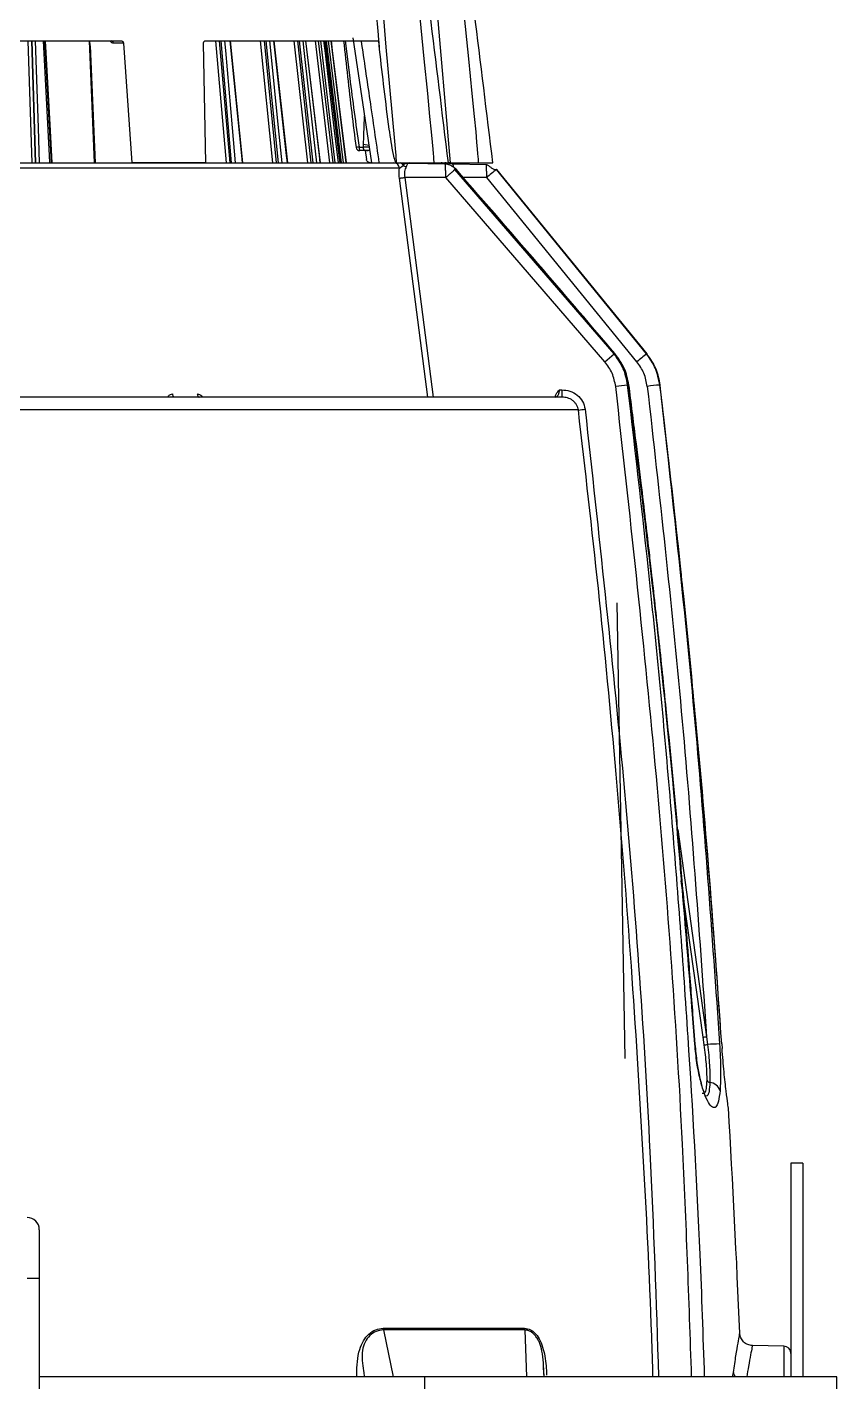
# Model space of a CAD drawing. Extents: x 16.7 to 113.1, y 4.5 to 84.5.
# Drawn here: x 54.53 to 57.85, y 71.41 to 76.97 of the extents above; entities that cross this region are included whole.
import ezdxf

# ---------------------------------------------------------------- set-up
doc = ezdxf.new("R2010")
doc.units = 0
doc.header["$MEASUREMENT"] = 0
doc.layers.add('OBJECT', color=7, linetype='CONTINUOUS')

msp = doc.modelspace()

# ---------------------------------------------------------------- linework, layer by layer
at = {"layer": 'OBJECT'}
for p, q in [((56.1286, 77.9851), (56.2636, 76.4104)), ((53.0038, 76.9104), (54.9156, 76.9104)), ((54.5512, 76.4104), (54.5355, 76.9104)), ((54.5482, 76.9104), (54.5639, 76.4104)), ((54.5671, 76.4104), (54.5514, 76.9104)), ((54.6301, 76.4104), (54.6039, 76.9104)), ((54.7844, 76.9104), (54.8053, 76.4104)), ((54.7893, 76.8894), (54.7874, 76.9104)), ((55.2613, 76.9104), (55.971, 76.9104)), ((55.347, 76.4104), (55.3036, 76.9104)), ((55.3178, 76.9104), (55.3611, 76.4104)), ((55.3686, 76.4104), (55.3253, 76.9104)), ((55.415, 76.4104), (55.3644, 76.9104)), ((55.5377, 76.4104), (55.4874, 76.9104)), ((55.5012, 76.9104), (55.5515, 76.4104)), ((55.56, 76.4104), (55.5097, 76.9104)), ((55.5984, 76.4104), (55.5425, 76.9104)), ((55.6805, 76.4104), (55.6248, 76.9104)), ((55.6378, 76.9104), (55.6935, 76.4104)), ((55.7028, 76.4104), (55.6471, 76.9104)), ((55.7323, 76.4104), (55.6728, 76.9104)), ((55.771, 76.4104), (55.7116, 76.9104)), ((55.7234, 76.9104), (55.7828, 76.4104)), ((55.7926, 76.4104), (55.7332, 76.9104)), ((55.8127, 76.4104), (55.7513, 76.9104)), ((55.7555, 76.9104), (55.8167, 76.4104)), ((55.8267, 76.4104), (55.7654, 76.9104)), ((55.8372, 76.4104), (55.7758, 76.9104)), ((55.8331, 76.9104), (55.8524, 76.7587)), ((55.8656, 76.9232), (55.9414, 76.4103)), ((55.9748, 76.8748), (55.971, 76.9104)), ((54.7893, 76.8894), (54.8093, 76.4104)), ((54.9251, 76.9007), (54.8833, 76.9007)), ((54.9251, 76.9007), (54.9602, 76.4104)), ((55.2626, 76.4104), (55.2535, 76.9007)), ((55.8909, 76.4751), (55.9087, 76.4751)), ((55.9334, 76.4604), (55.8935, 76.4604)), ((55.9087, 76.4751), (55.9088, 76.4861)), ((55.9318, 76.4751), (55.9087, 76.4751)), ((55.9309, 76.4812), (55.9088, 76.4861)), ((55.9154, 76.4604), (55.9209, 76.4236)), ((55.2626, 76.4104), (54.9602, 76.4104)), ((55.9721, 76.4104), (56.0431, 76.4104)), ((56.0431, 76.4104), (56.1962, 76.4104)), ((56.2496, 76.405), (56.0936, 76.4078)), ((56.2659, 76.4063), (56.2472, 76.4097)), ((56.2636, 76.4104), (56.2613, 76.4104)), ((56.2636, 76.4104), (56.3787, 76.4104)), ((56.2742, 76.4046), (56.2658, 76.4064)), ((56.4134, 76.4022), (56.2734, 76.4046)), ((56.0558, 76.3884), (54.1698, 76.3884)), ((56.0558, 76.3884), (56.0711, 76.3994)), ((56.1722, 75.4504), (56.0559, 76.3477)), ((56.2464, 76.3503), (56.0778, 76.3504)), ((56.0778, 76.3504), (56.1946, 75.4504)), ((56.8973, 75.5951), (56.2464, 76.3503)), ((56.9352, 75.6274), (56.2832, 76.3826)), ((56.9377, 75.6274), (56.286, 76.3824)), ((56.4133, 76.3503), (56.3169, 76.3503)), ((56.413, 76.4022), (56.413, 76.4012)), ((57.0284, 75.5953), (56.4133, 76.3503)), ((56.4135, 76.4022), (56.4134, 76.4022)), ((57.0681, 75.6274), (56.4528, 76.3824)), ((56.4529, 76.3824), (57.0686, 75.6274)), ((56.8973, 75.5951), (56.9352, 75.6274)), ((56.9352, 75.6274), (56.9377, 75.6274)), ((57.0686, 75.6274), (57.0681, 75.6274)), ((56.7118, 75.48), (56.7209, 75.48)), ((56.9906, 75.4996), (56.9936, 75.4996)), ((57.1221, 75.4996), (57.1229, 75.4996)), ((57.123, 75.4998), (57.1229, 75.4996)), ((56.7888, 75.3974), (54.1591, 75.3974)), ((56.9461, 74.6072), (56.9786, 72.7401)), ((57.1958, 73.6784), (57.3141, 72.8288)), ((57.2996, 72.827), (57.2105, 73.4673)), ((57.2656, 72.7979), (57.2564, 72.9207)), ((57.2674, 72.7984), (57.2582, 72.9211)), ((57.3041, 72.795), (57.2996, 72.827)), ((57.3141, 72.8288), (57.318, 72.7968)), ((57.3762, 72.7991), (57.3774, 72.7805)), ((57.7077, 72.3104), (57.6597, 72.3104)), ((57.6597, 72.3104), (57.6597, 71.4354)), ((57.7077, 72.3104), (57.7077, 71.4354)), ((54.5807, 72.0379), (54.5807, 71.8379)), ((54.5807, 71.8379), (54.5307, 71.8379)), ((54.5807, 71.8379), (54.5807, 69.9546)), ((56.5692, 71.6269), (56.5686, 71.6339)), ((55.9899, 71.6269), (56.0303, 71.4354)), ((56.5692, 71.6269), (56.5769, 71.4354)), ((57.6303, 71.5609), (57.5016, 71.5632)), ((57.6303, 71.5609), (57.6303, 71.4354)), ((56.6481, 71.4354), (56.6465, 71.4723)), ((56.1597, 71.4354), (54.5807, 71.4354)), ((56.1597, 70.1854), (56.1597, 71.4354)), ((57.8477, 71.4354), (56.1597, 71.4354)), ((57.4205, 71.4354), (57.4239, 71.453)), ((57.8477, 70.1854), (57.8477, 71.4354))]:
    msp.add_line(p, q, dxfattribs=at)
at = {"layer": 'OBJECT', "flags": 128}
for points in [[(56.1348, 77.0486), (56.1563, 76.8364), (56.1704, 76.6947), (56.1796, 76.6002), (56.1857, 76.5371), (56.1896, 76.495), (56.1921, 76.4669), (56.1938, 76.4482), (56.1948, 76.4356), (56.1955, 76.4273), (56.1959, 76.4217), (56.1961, 76.4179), (56.1962, 76.4154), (56.1963, 76.4138), (56.1963, 76.4127), (56.1963, 76.4119), (56.1963, 76.4114), (56.1963, 76.4111), (56.1963, 76.4108), (56.1963, 76.4107), (56.1963, 76.4106), (56.1963, 76.4105), (56.1963, 76.4105), (56.1962, 76.4104), (56.1962, 76.4104), (56.1962, 76.4104), (56.1962, 76.4104), (56.1962, 76.4104), (56.1962, 76.4104)], [(56.3173, 77.0486), (56.3387, 76.8364), (56.3528, 76.6947), (56.3621, 76.6002), (56.3681, 76.5371), (56.3721, 76.495), (56.3746, 76.4669), (56.3762, 76.4482), (56.3773, 76.4356), (56.3779, 76.4273), (56.3783, 76.4217), (56.3786, 76.4179), (56.3787, 76.4154), (56.3788, 76.4138), (56.3788, 76.4127), (56.3788, 76.4119), (56.3788, 76.4114), (56.3788, 76.4111), (56.3788, 76.4108), (56.3788, 76.4107), (56.3787, 76.4106), (56.3787, 76.4105), (56.3787, 76.4105), (56.3787, 76.4104), (56.3787, 76.4104), (56.3787, 76.4104), (56.3787, 76.4104), (56.3787, 76.4104), (56.3787, 76.4104)], [(54.5642, 76.9104), (54.5655, 76.8714), (54.5754, 76.5538), (54.5799, 76.4104)], [(54.6237, 76.4104), (54.6221, 76.4405), (54.5974, 76.9104)], [(54.6053, 76.9104), (54.6066, 76.8851), (54.6233, 76.5675), (54.6315, 76.4104)], [(55.3395, 76.9104), (55.3429, 76.8714), (55.3704, 76.5538), (55.3828, 76.4104)], [(55.4128, 76.4104), (55.4098, 76.4405), (55.3622, 76.9104)], [(55.5236, 76.9104), (55.5275, 76.8714), (55.5594, 76.5538), (55.5739, 76.4104)], [(55.5972, 76.4104), (55.5938, 76.4405), (55.5412, 76.9104)], [(55.6601, 76.9104), (55.6645, 76.8714), (55.6999, 76.5538), (55.7158, 76.4104)], [(55.7318, 76.4104), (55.7282, 76.4405), (55.6722, 76.9104)], [(55.745, 76.9104), (55.7497, 76.8714), (55.7874, 76.5538), (55.8045, 76.4104)], [(55.8125, 76.4104), (55.8089, 76.4405), (55.7512, 76.9104)], [(55.7757, 76.9104), (55.7805, 76.8714), (55.8194, 76.5538), (55.837, 76.4104)], [(56.286, 76.3824), (56.2877, 76.3839), (56.2877, 76.3839)], [(56.4527, 76.3823), (56.4529, 76.3824), (56.4529, 76.3824)], [(56.9377, 75.6274), (56.9388, 75.6283), (56.9387, 75.6283)], [(57.0683, 75.6272), (57.0684, 75.6272), (57.0686, 75.6274)], [(55.1344, 75.4504), (55.1331, 75.4506), (55.1318, 75.4514), (55.1307, 75.4526), (55.1296, 75.4542), (55.1287, 75.4561), (55.128, 75.4584), (55.1275, 75.4609), (55.1273, 75.4636)], [(55.2278, 75.4636), (55.2281, 75.4609), (55.2286, 75.4584), (55.2294, 75.4561), (55.2303, 75.4542), (55.2315, 75.4526), (55.2328, 75.4514), (55.2341, 75.4506), (55.2355, 75.4504)], [(56.9936, 75.4996), (56.9958, 75.5001), (56.9958, 75.5002)], [(57.2564, 72.9207), (57.2581, 72.921), (57.2582, 72.9211)], [(57.2656, 72.7979), (57.2673, 72.7983), (57.2674, 72.7985)], [(57.3762, 72.7991), (57.3761, 72.7993), (57.376, 72.7993)], [(57.3772, 72.7813), (57.3773, 72.7812), (57.3774, 72.7805)]]:
    msp.add_lwpolyline(points, dxfattribs=at)
at = {"layer": 'OBJECT'}
for centre, radius, start, end in [((54.874, 76.9011), 0.00936, 357.7642, 85.7584), ((55.9727, 75.8191), 0.6611, 97.11, 98.1854), ((55.8935, 76.4754), 0.015, 187.3293, 270), ((55.9141, 76.4716), 0.0235, 171.3759, 208.4729), ((56.0323, 76.3869), 0.0235, 3.7598, 87.3745), ((56.0563, 76.3951), 0.0154, 16.2875, 82.8344), ((56.0946, 76.3883), 0.0221, 60.616, 80.4509), ((56.2271, 76.3859), 0.0245, 51.894, 89.9508), ((56.2417, 76.391), 0.0194, 37.9536, 88.3661), ((56.2576, 76.3854), 0.025, 50.9144, 90), ((56.0898, 76.427), 0.0333, 235.9003, 259.2012), ((60.4352, 71.4384), 6.3484, 128.85122, 129.31111), ((60.8379, 70.9314), 6.0219, 128.75676, 129.24243), ((57.1427, 75.4726), 0.4219, 179.0057, 183.0232), ((57.1741, 73.6363), 1.8723, 95.6267, 97.129), ((57.2044, 74.4591), 1.0437, 94.5225, 97.3346), ((56.6774, 76.5256), 1.1338, 275.6388, 277.0377), ((57.2668, 73.1467), 0.3214, 275.862, 278.4629), ((57.2633, 73.169), 0.3762, 276.2276, 278.368), ((57.3883, 71.8509), 0.9485, 91.2658, 94.2479), ((57.3286, 72.6553), 0.0137, 201.5178, 265.6442), ((57.3225, 72.5933), 0.0486, 16.7645, 84.0448), ((6.8337, 69.5104), 50.66, 2.37923, 3.42528), ((54.5307, 72.0379), 0.05, 0, 90), ((57.6297, 71.5309), 0.03, 0, 89), ((57.4628, 71.4589), 0.0394, 188.6674, 216.6022)]:
    msp.add_arc(centre, radius, start, end, dxfattribs=at)
for points, knots in [([(56.2562, 76.4104), (56.2062, 76.8204), (56.1511, 77.2714), (56.0899, 77.7631), (56.0758, 77.8864), (56.0569, 78.0083), (56.0562, 78.0936), (56.0426, 78.1335), (56.0423, 78.1343)], [0, 0, 0, 0, 0.713222, 0.784544, 0.855866, 0.927188, 0.998448, 1, 1, 1, 1]), ([(56.4387, 76.4104), (56.3883, 76.8203), (56.3329, 77.2712), (56.2726, 77.7632), (56.2573, 77.8861), (56.2429, 78.0087), (56.2315, 78.09), (56.2258, 78.1304)], [0, 0, 0, 0, 0.71491, 0.786401, 0.857892, 0.929384, 1, 1, 1, 1]), ([(55.9748, 76.8748), (55.9731, 76.8948), (55.9642, 76.9943), (55.9311, 77.3637), (55.8998, 77.7132), (55.8756, 77.983)], [0, 0, 0, 0, 0.0539192, 0.2695963, 1, 1, 1, 1]), ([(55.902, 77.9851), (55.9349, 77.6182), (55.9821, 77.0933), (56.029, 76.5684), (56.0431, 76.4104)], [0, 0, 0, 0, 0.699038, 1, 1, 1, 1]), ([(54.8833, 76.9007), (54.8827, 76.9007), (54.8797, 76.9009), (54.875, 76.9033), (54.8717, 76.9082), (54.8702, 76.9104)], [0, 0, 0, 0, 0.14162, 0.62592, 1, 1, 1, 1]), ([(54.9156, 76.9104), (54.9167, 76.9103), (54.9187, 76.9101), (54.9215, 76.9083), (54.9237, 76.9058), (54.9249, 76.903), (54.9251, 76.9013), (54.9251, 76.9007)], [0, 0, 0, 0, 0.219651, 0.439261, 0.659735, 0.880539, 1, 1, 1, 1]), ([(55.2535, 76.9007), (55.2535, 76.9018), (55.2537, 76.9041), (55.2551, 76.907), (55.2571, 76.9092), (55.2593, 76.9103), (55.2608, 76.9104), (55.2613, 76.9104)], [0, 0, 0, 0, 0.219744, 0.439446, 0.659967, 0.880756, 1, 1, 1, 1]), ([(55.8794, 76.4736), (55.8734, 76.5211), (55.855, 76.6667), (55.8392, 76.8123), (55.8286, 76.9104)], [0, 0, 0, 0, 0.326626, 1, 1, 1, 1]), ([(55.8987, 76.9104), (55.9106, 76.8295), (55.9352, 76.6628), (55.9596, 76.4961), (55.9721, 76.4104)], [0, 0, 0, 0, 0.485511, 1, 1, 1, 1]), ([(56.0431, 76.4104), (56.0429, 76.4104), (56.0426, 76.4105), (56.0418, 76.411), (56.04, 76.4134), (56.036, 76.4245), (56.0258, 76.4698), (56.003, 76.6222), (55.987, 76.7661), (55.9748, 76.8748)], [0, 0, 0, 0, 0.000975, 0.002308, 0.005825, 0.020094, 0.076658, 0.30233, 1, 1, 1, 1]), ([(55.8524, 76.7587), (55.8582, 76.7117), (55.8699, 76.6172), (55.8839, 76.5227), (55.8909, 76.4751)], [0, 0, 0, 0, 0.496841, 1, 1, 1, 1]), ([(55.9088, 76.4861), (55.9093, 76.5001), (55.9106, 76.5392), (55.912, 76.5782), (55.9129, 76.6032)], [0, 0, 0, 0, 0.358624, 1, 1, 1, 1]), ([(55.9334, 76.4604), (55.9259, 76.4599), (55.9173, 76.4594), (55.912, 76.4621), (55.9107, 76.4634), (55.9101, 76.4646), (55.9093, 76.4671), (55.9088, 76.4701), (55.9087, 76.4734), (55.9087, 76.4751)], [0, 0, 0, 0, 0.534132, 0.614456, 0.629826, 0.744516, 0.748556, 0.874992, 1, 1, 1, 1]), ([(54.1676, 76.4104), (54.263, 76.4104), (54.4564, 76.4104), (54.7403, 76.4104), (55.0162, 76.4104), (55.2761, 76.4104), (55.5133, 76.4104), (55.7211, 76.4104), (55.8985, 76.4104), (55.9888, 76.4104), (56.0334, 76.4104)], [0, 0, 0, 0, 0.12133, 0.245752, 0.372325, 0.5, 0.627675, 0.754247, 0.87867, 1, 1, 1, 1]), ([(55.9378, 76.4104), (55.9357, 76.4106), (55.9314, 76.411), (55.9259, 76.4142), (55.9221, 76.4186), (55.9212, 76.422), (55.9209, 76.4236)], [0, 0, 0, 0, 0.271987, 0.544501, 0.799134, 1, 1, 1, 1]), ([(56.0711, 76.3994), (56.073, 76.4017), (56.0764, 76.4059), (56.0809, 76.4088), (56.0863, 76.4101), (56.0909, 76.4081), (56.0921, 76.4076)], [0, 0, 0, 0, 0.267191, 0.480523, 0.863716, 1, 1, 1, 1]), ([(56.0936, 76.4076), (56.0923, 76.4076), (56.0887, 76.4078), (56.0878, 76.4057), (56.087, 76.4012), (56.0847, 76.3966), (56.0836, 76.3943)], [0, 0, 0, 0, 0.145388, 0.429721, 0.714567, 1, 1, 1, 1]), ([(56.1003, 76.4077), (56.1001, 76.4078), (56.0989, 76.4084), (56.0977, 76.4088), (56.0968, 76.4092)], [0, 0, 0, 0, 0.2140655, 1, 1, 1, 1]), ([(56.1962, 76.4104), (56.2024, 76.4104), (56.2154, 76.4104), (56.2331, 76.4104), (56.2471, 76.4104), (56.255, 76.4104), (56.2558, 76.4104), (56.2562, 76.4104)], [0, 0, 0, 0, 0.19834, 0.412973, 0.627088, 0.843128, 1, 1, 1, 1]), ([(56.2464, 76.3503), (56.2464, 76.3503), (56.2464, 76.3504), (56.2464, 76.3505), (56.2463, 76.351), (56.2463, 76.3529), (56.246, 76.3599), (56.2455, 76.3734), (56.2448, 76.3903), (56.2447, 76.4017), (56.2448, 76.4065), (56.245, 76.4051), (56.245, 76.4051)], [0, 0, 0, 0, 0.0005848, 0.0016321, 0.0051281, 0.0177092, 0.0652155, 0.2490701, 0.4991134, 0.7483755, 0.9995494, 1, 1, 1, 1]), ([(56.2877, 76.3839), (56.2853, 76.3863), (56.2802, 76.3912), (56.2714, 76.3967), (56.2638, 76.4005), (56.2552, 76.404), (56.2491, 76.4046), (56.2449, 76.4051)], [0, 0, 0, 0, 0.215617, 0.447235, 0.571796, 0.704529, 1, 1, 1, 1]), ([(56.245, 76.4104), (56.2479, 76.4103), (56.2512, 76.4102), (56.2541, 76.4084), (56.2545, 76.4082)], [0, 0, 0, 0, 0.8551695, 1, 1, 1, 1]), ([(56.2742, 76.4046), (56.2739, 76.4045), (56.2732, 76.4042), (56.2753, 76.4013), (56.2758, 76.3966), (56.2761, 76.3935)], [0, 0, 0, 0, 0.24941, 0.500739, 1, 1, 1, 1]), ([(56.3787, 76.4104), (56.3849, 76.4104), (56.3979, 76.4104), (56.4156, 76.4104), (56.4296, 76.4104), (56.4375, 76.4104), (56.4383, 76.4104), (56.4387, 76.4104)], [0, 0, 0, 0, 0.19834, 0.412972, 0.627088, 0.843128, 1, 1, 1, 1]), ([(56.0559, 76.3477), (56.0552, 76.3548), (56.0538, 76.3691), (56.0551, 76.382), (56.0558, 76.3884)], [0, 0, 0, 0, 0.499406, 1, 1, 1, 1]), ([(56.0559, 76.3477), (56.057, 76.3478), (56.0593, 76.3481), (56.0647, 76.3487), (56.071, 76.3495), (56.0756, 76.3501), (56.0778, 76.3504)], [0, 0, 0, 0, 0.245198, 0.500042, 0.75487, 1, 1, 1, 1]), ([(56.0836, 76.3943), (56.0821, 76.3914), (56.0792, 76.3859), (56.0768, 76.3751), (56.076, 76.3631), (56.0772, 76.3546), (56.0778, 76.3504)], [0, 0, 0, 0, 0.258471, 0.498713, 0.749506, 1, 1, 1, 1]), ([(56.2832, 76.3826), (56.2817, 76.3813), (56.2785, 76.3785), (56.2696, 76.3707), (56.2586, 76.361), (56.2504, 76.3538), (56.2464, 76.3503)], [0, 0, 0, 0, 0.243823, 0.5, 0.756179, 1, 1, 1, 1]), ([(56.2832, 76.3826), (56.2828, 76.383), (56.2823, 76.3836), (56.2819, 76.3844), (56.2816, 76.3849), (56.2815, 76.3853), (56.2815, 76.3856), (56.2818, 76.3857), (56.2822, 76.3856), (56.2829, 76.3853), (56.284, 76.3845), (56.285, 76.3835), (56.2857, 76.3828), (56.286, 76.3824)], [0, 0, 0, 0, 0.133104, 0.191567, 0.248259, 0.311452, 0.370761, 0.432305, 0.501531, 0.620748, 0.7521, 0.8756, 1, 1, 1, 1]), ([(56.9387, 75.6283), (56.8412, 75.7428), (56.6256, 75.9959), (56.4073, 76.2466), (56.2877, 76.3839)], [0, 0, 0, 0, 0.4524511, 1, 1, 1, 1]), ([(56.4508, 76.3807), (56.4495, 76.3811), (56.4469, 76.382), (56.4416, 76.3843), (56.4361, 76.3873), (56.4307, 76.3909), (56.4256, 76.3947), (56.421, 76.3984), (56.4167, 76.4015), (56.4143, 76.4019), (56.413, 76.4022)], [0, 0, 0, 0, 0.1129582, 0.2178646, 0.3179946, 0.4198062, 0.5312766, 0.6616375, 0.8169536, 1, 1, 1, 1]), ([(56.4133, 76.3503), (56.4132, 76.3543), (56.4132, 76.3622), (56.4132, 76.3731), (56.4131, 76.3825), (56.4131, 76.3922), (56.413, 76.4005), (56.413, 76.4016), (56.413, 76.4022)], [0, 0, 0, 0, 0.147789, 0.28914, 0.42404, 0.552485, 0.789019, 1, 1, 1, 1]), ([(56.4528, 76.3824), (56.4528, 76.3824), (56.4527, 76.3825), (56.4527, 76.3826), (56.4526, 76.3827), (56.4526, 76.3827), (56.4526, 76.3827), (56.4526, 76.3827), (56.4526, 76.3827), (56.4526, 76.3827), (56.4527, 76.3827), (56.4527, 76.3826), (56.4528, 76.3825), (56.4529, 76.3824), (56.4529, 76.3824)], [0, 0, 0, 0, 0.156108, 0.22009, 0.277027, 0.329475, 0.381608, 0.436318, 0.497329, 0.61508, 0.669958, 0.725281, 0.84818, 1, 1, 1, 1]), ([(56.9906, 75.4996), (56.9861, 75.5226), (56.9769, 75.5692), (56.9492, 75.6078), (56.9352, 75.6274)], [0, 0, 0, 0, 0.493197, 1, 1, 1, 1]), ([(56.9936, 75.4996), (56.989, 75.5225), (56.9796, 75.5691), (56.9518, 75.6077), (56.9377, 75.6274)], [0, 0, 0, 0, 0.490951, 1, 1, 1, 1]), ([(56.9958, 75.5002), (56.9909, 75.5237), (56.9812, 75.5706), (56.9528, 75.6091), (56.9387, 75.6283)], [0, 0, 0, 0, 0.502857, 1, 1, 1, 1]), ([(57.1221, 75.4996), (57.1177, 75.5227), (57.1088, 75.5691), (57.0817, 75.6079), (57.0681, 75.6274)], [0, 0, 0, 0, 0.496594, 1, 1, 1, 1]), ([(57.0686, 75.6274), (57.0825, 75.6075), (57.1095, 75.5687), (57.1185, 75.5223), (57.1229, 75.4996)], [0, 0, 0, 0, 0.511471, 1, 1, 1, 1]), ([(56.9418, 75.4941), (56.9381, 75.5126), (56.9307, 75.5495), (56.9084, 75.5799), (56.8973, 75.5951)], [0, 0, 0, 0, 0.498504, 1, 1, 1, 1]), ([(57.0711, 75.4943), (57.0676, 75.5126), (57.0606, 75.5493), (57.0391, 75.5799), (57.0284, 75.5953)], [0, 0, 0, 0, 0.498431, 1, 1, 1, 1]), ([(55.1069, 75.4504), (55.1077, 75.452), (55.11, 75.4568), (55.1173, 75.4621), (55.1239, 75.4631), (55.1273, 75.4636)], [0, 0, 0, 0, 0.195054, 0.596529, 1, 1, 1, 1]), ([(55.2278, 75.4636), (55.2311, 75.4631), (55.2376, 75.4622), (55.2453, 75.4569), (55.2481, 75.452), (55.249, 75.4504)], [0, 0, 0, 0, 0.402368, 0.804444, 1, 1, 1, 1]), ([(56.694, 75.4504), (56.6961, 75.4508), (56.7003, 75.4515), (56.7051, 75.4568), (56.7083, 75.4628), (56.7101, 75.4682), (56.7113, 75.474), (56.7116, 75.478), (56.7118, 75.48)], [0, 0, 0, 0, 0.250064, 0.499105, 0.634955, 0.762997, 0.884268, 1, 1, 1, 1]), ([(56.6947, 75.4569), (56.6957, 75.4589), (56.7, 75.4674), (56.7066, 75.4745), (56.7118, 75.48)], [0, 0, 0, 0, 0.2272509, 1, 1, 1, 1]), ([(56.7209, 75.48), (56.7322, 75.4789), (56.7549, 75.4768), (56.7849, 75.4596), (56.8082, 75.4337), (56.8136, 75.4115), (56.8163, 75.4004)], [0, 0, 0, 0, 0.250172, 0.500067, 0.749913, 1, 1, 1, 1]), ([(57.2526, 71.4354), (57.2418, 71.7529), (57.2131, 72.5903), (57.1132, 73.9445), (56.9989, 74.9778), (56.9418, 75.4941)], [0, 0, 0, 0, 0.2340899, 0.6172953, 1, 1, 1, 1]), ([(57.3059, 71.4354), (57.3003, 71.6023), (57.2846, 72.0667), (57.2403, 72.8328), (57.1741, 73.7326), (57.0919, 74.6235), (57.0239, 75.2115), (56.9906, 75.4996)], [0, 0, 0, 0, 0.122834, 0.341899, 0.564511, 0.786623, 1, 1, 1, 1]), ([(57.2564, 72.9207), (57.2321, 73.2236), (57.1848, 73.8137), (57.0963, 74.6735), (57.0272, 75.2295), (56.9936, 75.4996)], [0, 0, 0, 0, 0.351668, 0.685, 1, 1, 1, 1]), ([(57.2582, 72.9211), (57.2522, 73.0001), (57.2414, 73.1419), (57.2261, 73.3301), (57.2137, 73.4766), (57.203, 73.5983), (57.1825, 73.8272), (57.1547, 74.1166), (57.1192, 74.4579), (57.0954, 74.6752), (57.0772, 74.8348), (57.0632, 74.9552), (57.045, 75.108), (57.0223, 75.2933), (57.0051, 75.4276), (56.9958, 75.5002)], [0, 0, 0, 0, 0.091688, 0.164513, 0.21848, 0.261781, 0.305976, 0.484375, 0.598107, 0.70305, 0.737316, 0.783983, 0.843317, 0.915321, 1, 1, 1, 1]), ([(57.0711, 75.4943), (57.1205, 75.0508), (57.2193, 74.1639), (57.2825, 73.2738), (57.3141, 72.8288)], [0, 0, 0, 0, 0.500069, 1, 1, 1, 1]), ([(57.1221, 75.4996), (57.1718, 75.0534), (57.2718, 74.1549), (57.3353, 73.2531), (57.3673, 72.7991)], [0, 0, 0, 0, 0.49662, 1, 1, 1, 1]), ([(57.3762, 72.7991), (57.3589, 73.043), (57.3253, 73.5185), (57.2633, 74.2124), (57.197, 74.8688), (57.1471, 75.2934), (57.1229, 75.4996)], [0, 0, 0, 0, 0.27038, 0.527173, 0.77038, 1, 1, 1, 1]), ([(56.7214, 75.4504), (56.6876, 75.4504), (56.6194, 75.4504), (56.487, 75.4504), (56.3313, 75.4504), (56.1511, 75.4504), (55.9484, 75.4504), (55.7259, 75.4504), (55.4865, 75.4504), (55.2334, 75.4504), (54.971, 75.4504), (54.7031, 75.4504), (54.4334, 75.4504), (54.2519, 75.4504), (54.1619, 75.4504)], [0, 0, 0, 0, 0.080321, 0.16194, 0.244772, 0.329378, 0.414487, 0.5, 0.585518, 0.670628, 0.755228, 0.838065, 0.919682, 1, 1, 1, 1]), ([(56.694, 75.4573), (56.6939, 75.4566), (56.6935, 75.4544), (56.694, 75.4537), (56.6943, 75.4531)], [0, 0, 0, 0, 0.2921, 1, 1, 1, 1]), ([(56.7888, 75.3974), (56.7881, 75.401), (56.7867, 75.4084), (56.7817, 75.4188), (56.7745, 75.4285), (56.7626, 75.4392), (56.7446, 75.4484), (56.7292, 75.4497), (56.7214, 75.4504)], [0, 0, 0, 0, 0.1169065, 0.238658, 0.3663335, 0.5008519, 0.7502482, 1, 1, 1, 1]), ([(57.3705, 72.8758), (57.3666, 72.933), (57.3582, 73.0559), (57.3455, 73.2275), (57.3338, 73.3808), (57.3236, 73.5083), (57.304, 73.7479), (57.2773, 74.0509), (57.243, 74.4083), (57.2198, 74.6358), (57.2021, 74.8029), (57.1885, 74.929), (57.1708, 75.089), (57.1508, 75.2642), (57.1362, 75.3861), (57.1293, 75.4433)], [0, 0, 0, 0, 0.0667, 0.143295, 0.200055, 0.245598, 0.29208, 0.479715, 0.599336, 0.709711, 0.745752, 0.794836, 0.857243, 0.932974, 1, 1, 1, 1]), ([(57.0944, 71.4354), (57.0928, 71.4911), (57.0836, 71.8013), (57.0549, 72.3621), (57.0074, 73.1299), (56.9462, 73.8966), (56.8741, 74.6566), (56.8169, 75.1534), (56.7888, 75.3974)], [0, 0, 0, 0, 0.042071, 0.234186, 0.423825, 0.622605, 0.814662, 1, 1, 1, 1]), ([(56.8163, 75.4004), (56.8717, 74.8946), (56.9827, 73.882), (57.0794, 72.5591), (57.1071, 71.7425), (57.1175, 71.4354)], [0, 0, 0, 0, 0.383775, 0.768218, 1, 1, 1, 1]), ([(57.3691, 72.6074), (57.3672, 72.5917), (57.3634, 72.5603), (57.3526, 72.5382), (57.3384, 72.5366), (57.3217, 72.5565), (57.304, 72.5957), (57.2874, 72.6517), (57.2733, 72.7206), (57.2682, 72.7721), (57.2656, 72.7979)], [0, 0, 0, 0, 0.124845, 0.24983, 0.374893, 0.499993, 0.625063, 0.749967, 0.874601, 1, 1, 1, 1]), ([(57.2951, 72.6294), (57.292, 72.641), (57.2852, 72.6671), (57.2745, 72.7246), (57.2699, 72.7727), (57.2674, 72.7984)], [0, 0, 0, 0, 0.272966, 0.610723, 1, 1, 1, 1]), ([(57.3159, 72.6503), (57.3158, 72.6602), (57.3157, 72.6799), (57.3132, 72.7158), (57.3095, 72.7545), (57.3059, 72.7815), (57.3041, 72.795)], [0, 0, 0, 0, 0.249435, 0.499655, 0.748628, 1, 1, 1, 1]), ([(57.318, 72.7968), (57.3197, 72.7822), (57.3229, 72.7532), (57.3261, 72.7116), (57.328, 72.6732), (57.3277, 72.6522), (57.3276, 72.6417)], [0, 0, 0, 0, 0.251653, 0.500767, 0.75093, 1, 1, 1, 1]), ([(57.3673, 72.7991), (57.3684, 72.7811), (57.3704, 72.745), (57.3717, 72.6935), (57.3716, 72.646), (57.3699, 72.6203), (57.3691, 72.6074)], [0, 0, 0, 0, 0.250785, 0.500021, 0.750018, 1, 1, 1, 1]), ([(57.4032, 72.5372), (57.4027, 72.5407), (57.4017, 72.5477), (57.3945, 72.6025), (57.3854, 72.6821), (57.3801, 72.7477), (57.3774, 72.7805)], [0, 0, 0, 0, 0.24993, 0.499886, 0.749919, 1, 1, 1, 1]), ([(57.2958, 72.5981), (57.2995, 72.5973), (57.3071, 72.5956), (57.3141, 72.6137), (57.3153, 72.6381), (57.3159, 72.6503)], [0, 0, 0, 0, 0.331197, 0.664785, 1, 1, 1, 1]), ([(57.3276, 72.6417), (57.3267, 72.6287), (57.3249, 72.6028), (57.3173, 72.5839), (57.3097, 72.5855), (57.306, 72.5863)], [0, 0, 0, 0, 0.345648, 0.688637, 1, 1, 1, 1]), ([(57.4032, 72.5372), (57.4031, 72.5396), (57.4029, 72.5421), (57.4022, 72.5446), (57.4022, 72.5447)], [0, 0, 0, 0, 0.942991, 1, 1, 1, 1]), ([(55.881, 71.4354), (55.8809, 71.4391), (55.8808, 71.4598), (55.8829, 71.4978), (55.8907, 71.5448), (55.9071, 71.5838), (55.9299, 71.6115), (55.9581, 71.63), (55.979, 71.6326), (55.9895, 71.6339)], [0, 0, 0, 0, 0.04088, 0.227855, 0.418299, 0.567523, 0.70923, 0.854708, 1, 1, 1, 1]), ([(55.9895, 71.6339), (56.095, 71.634), (56.306, 71.634), (56.4811, 71.634), (56.5686, 71.6339)], [0, 0, 0, 0, 0.500003, 1, 1, 1, 1]), ([(55.9899, 71.6269), (55.9898, 71.6281), (55.9896, 71.6304), (55.9895, 71.6328), (55.9895, 71.6339)], [0, 0, 0, 0, 0.500001, 1, 1, 1, 1]), ([(56.5686, 71.6339), (56.5767, 71.6326), (56.5931, 71.6299), (56.6151, 71.6113), (56.6333, 71.5837), (56.6499, 71.5367), (56.6566, 71.4868), (56.6582, 71.4508), (56.6586, 71.4411)], [0, 0, 0, 0, 0.1485384, 0.2973314, 0.4426807, 0.5947068, 0.8912692, 1, 1, 1, 1]), ([(55.9899, 71.6269), (55.9801, 71.6257), (55.9605, 71.6233), (55.934, 71.6055), (55.9138, 71.5783), (55.9024, 71.5421), (55.9021, 71.5013), (55.9073, 71.4653), (55.9113, 71.4433), (55.9127, 71.4354)], [0, 0, 0, 0, 0.144324, 0.289179, 0.432802, 0.576444, 0.739188, 0.905895, 1, 1, 1, 1]), ([(56.5692, 71.6269), (56.4817, 71.6269), (56.3066, 71.6268), (56.0955, 71.6269), (55.9899, 71.6269)], [0, 0, 0, 0, 0.499779, 1, 1, 1, 1]), ([(56.6482, 71.4399), (56.6481, 71.4404), (56.6474, 71.4576), (56.6458, 71.4911), (56.6416, 71.5375), (56.6321, 71.5704), (56.6221, 71.5905), (56.6135, 71.6028), (56.6033, 71.6133), (56.5921, 71.6213), (56.5802, 71.6262), (56.5725, 71.6267), (56.5692, 71.6269)], [0, 0, 0, 0, 0.006458, 0.207905, 0.402317, 0.551724, 0.61962, 0.701526, 0.767547, 0.850845, 0.935398, 1, 1, 1, 1]), ([(57.4239, 71.453), (57.4275, 71.4771), (57.4347, 71.5255), (57.4431, 71.575), (57.4489, 71.6075), (57.4497, 71.6115), (57.4501, 71.6135)], [0, 0, 0, 0, 0.250229, 0.500882, 0.749824, 1, 1, 1, 1]), ([(57.5016, 71.5632), (57.4952, 71.5639), (57.482, 71.5656), (57.465, 71.5772), (57.453, 71.594), (57.451, 71.6071), (57.4501, 71.6135)], [0, 0, 0, 0, 0.240853, 0.499999, 0.759144, 1, 1, 1, 1]), ([(57.5016, 71.5631), (57.5012, 71.5614), (57.5005, 71.5578), (57.4946, 71.5274), (57.487, 71.4871), (57.481, 71.45), (57.4786, 71.4354)], [0, 0, 0, 0, 0.267171, 0.546239, 0.821091, 1, 1, 1, 1])]:
    msp.add_open_spline(points, degree=3, knots=knots, dxfattribs=at)

doc.saveas('drawing.dxf')
